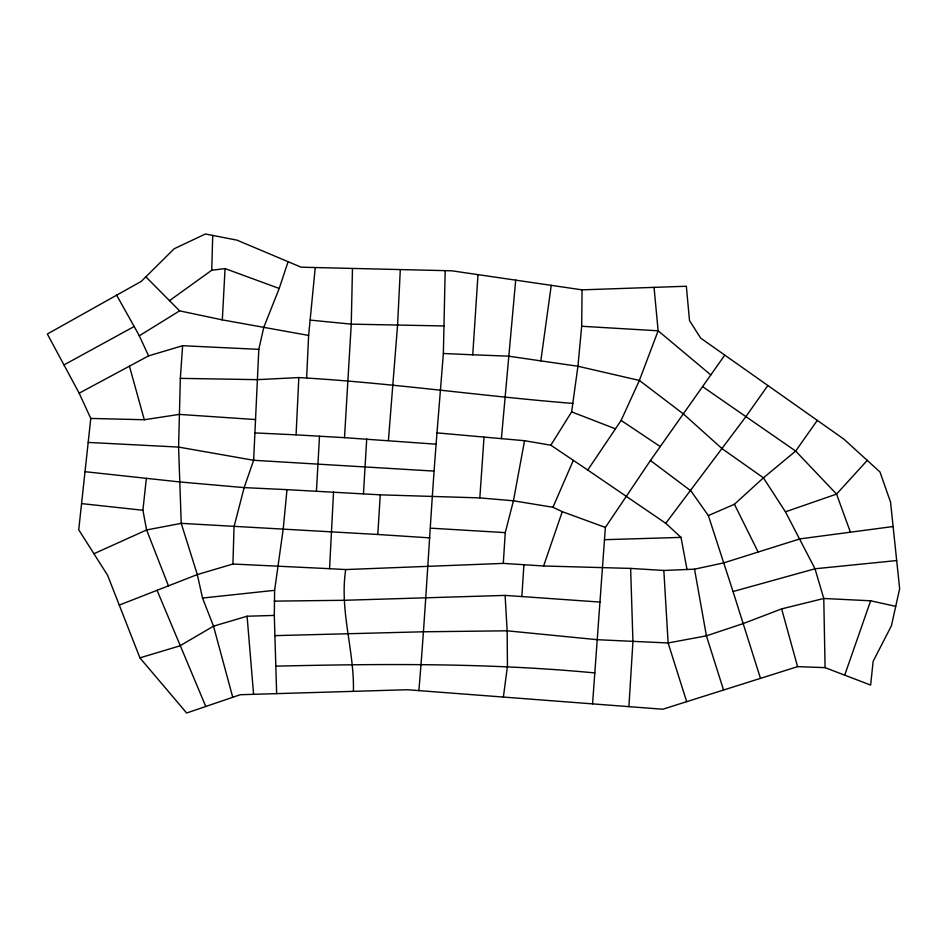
<?xml version="1.0" encoding="UTF-8"?>
<svg xmlns="http://www.w3.org/2000/svg" width="947" height="947" viewBox="0 0 947 947"><rect width="100%" height="100%" fill="white"/><g stroke="black" fill="none" stroke-linecap="round" stroke-linejoin="round"><path stroke-width="1.42" d="M445.185 270.664L443.362 353.491L436.993 432.874L524.555 440.71L550.823 445.197L571.633 411.862L577.93 366.252L581.671 326.265L582.062 289.853L451.826 270.806L301.146 267.196L237.01 240.159L205.428 233.992L174.153 248.765L141.257 281.389L47.35 334.019L79.169 393.183L90.782 418.432L78.731 529.775L107.638 575.362L139.907 657.857L186.642 713.008L240.254 694.719L407.399 689.736L662.77 709.232L797.575 666.641L825.086 667.647L870.636 685.083L873.146 661.302L891.411 625.789L899.65 588.703L890.547 502.135L879.988 471.997L843.955 439.183L700.638 338.079L689.511 320.583L686.338 286.243L582.062 289.853M352.473 268.617L351.254 324.146L344.507 437.668L435.987 444.179M169.477 300.649L211.749 270.25L212.72 235.412M288.101 261.703L279.211 288.468L263.74 327.437L258.815 349.36L182.629 345.714L180.332 378.362L178.581 447.079L181.232 523.348L197.307 574.569L202.528 598.054L213.513 626.168L232.749 697.288M119.275 605.086L197.307 574.569L232.938 564.021L234.039 526.71L244.148 487.61L253.63 460.278L258.815 349.36M276.642 693.63L274.31 615.42L274.618 590.324L283.212 529.006L286.988 489.646L380.244 494.831L479.833 497.897L513.44 500.785L552.953 507.272L562.269 511.664L605.37 527.42L592.562 703.87M344.507 437.668L296.08 434.851L298.826 377.569C390.495 382.777 481.384 396.106 572.888 403.422M306.639 377.936L308.627 335.427L315.233 267.693M400.297 269.67L397.586 324.916L388.424 440.343M316.44 491.173L319.506 436.212M232.938 564.021L329.556 568.685L333.533 492.061M418.882 690.612C426.174 604.778 430.08 518.707 436.993 432.874M308.627 335.427L222.32 319.885L225.055 268.593L211.749 270.25M893.116 526.532L799.919 538.89L723.662 562.909L694.53 569.171L663.835 570.461L630.643 568.413L543.625 565.986L503.295 563.394L345.726 569.561C339.322 610.555 354.45 650.471 353.409 691.346M363.447 493.837L366.714 439.017M429.879 537.872L377.817 534.487L380.244 494.831M628.903 706.651L632.939 641.51L630.643 568.413M503.295 563.394L505.26 532.628L513.44 500.785L524.555 440.71M600.339 602.103L521.856 596.551L523.904 564.72M443.362 353.491L472.742 354.794L477.998 274.63M479.833 497.897L484.035 437.088M515.689 280.146L501.389 438.639M168.459 585.85L146.607 529.953L142.902 510.255L146.359 478.33M503.378 697.063L507.45 666.262L507.142 630.809L505.106 595.403L344.021 600.291L274.109 601.132M825.086 667.647L823.772 598.48L815 568.78L785.442 511.818L763.424 477.833L722.064 448.653L683.332 413.875L639.367 380.434L577.93 366.252L540.82 360.878L551.249 285.343M543.625 565.986L562.269 511.664M844.7 675.152L870.648 600.789L895.72 606.352M552.953 507.272L573.337 460.349M687.048 569.656L681.011 537.387L665.765 523.289L587.732 470.032L621.125 420.421L639.367 380.434L658.141 330.799L654.046 287.367M605.37 527.42L650.435 460.502L724.786 355.113M817.308 420.385L795.669 451.068L763.424 477.833L734.434 504.266L708.356 515.582L690.86 490.842L650.435 460.502M767.875 385.512L745.632 417L665.765 523.289M867.251 460.396L836.556 494.097L785.442 511.818M182.629 345.714L148.584 355.871L139.304 335.783L179.61 310.865L222.32 319.885M63.97 364.926L134.178 326.502L139.304 335.783M79.169 393.183L148.584 355.871M93.931 553.735L146.607 529.953L181.232 523.348L377.817 534.487M870.648 600.789L823.772 598.48L781.63 608.897L743.17 623.6L706.415 635.828L668.132 642.977L597.462 639.71L507.142 630.809L423.06 631.791L274.914 635.638M139.907 657.857L179.8 645.901L213.513 626.168L247.084 616.225L274.31 615.42M708.356 515.582L733.037 591.532L815 568.78L896.691 560.565M90.782 418.432L144.299 419.746L179.267 414.395L255.536 419.557M202.528 598.054L274.618 590.324M298.826 377.569L257.406 379.652L180.332 378.362M604.577 539.695L681.011 537.387M275.814 666.143C382.186 663.717 488.901 662.805 594.929 672.938M443.965 325.946L351.254 324.146L310.273 320.11M472.742 354.794L508.432 356.143L540.82 360.878M254.909 432.921L296.08 434.851M286.988 489.646L244.148 487.61L179.516 481.928L85.017 471.689M88.189 442.415L178.581 447.079L253.63 460.278L433.584 471.061M329.556 568.685L345.726 569.561M581.671 326.265L658.141 330.799L710.818 374.917M430.435 528.154L505.26 532.628M505.106 595.403L521.856 596.551M81.56 503.603L142.902 510.255M225.055 268.593L279.211 288.468M571.633 411.862L615.467 428.825M621.125 420.421L660.248 446.593M550.823 445.197L587.732 470.032M702.567 386.613L795.669 451.068L836.556 494.097L850.406 532.202M145.862 276.82L179.61 310.865M116.635 295.192L134.178 326.502M734.434 504.266L758.121 552.018M205.783 706.474L157.06 590.312M733.037 591.532L760.477 678.36M723.544 690.032L706.415 635.828L694.53 569.171M686.67 701.68L668.132 642.977L663.835 570.461M129.408 366.039L144.299 419.746M781.63 608.897L797.575 666.641M247.084 616.225L253.595 694.329"/></g></svg>
